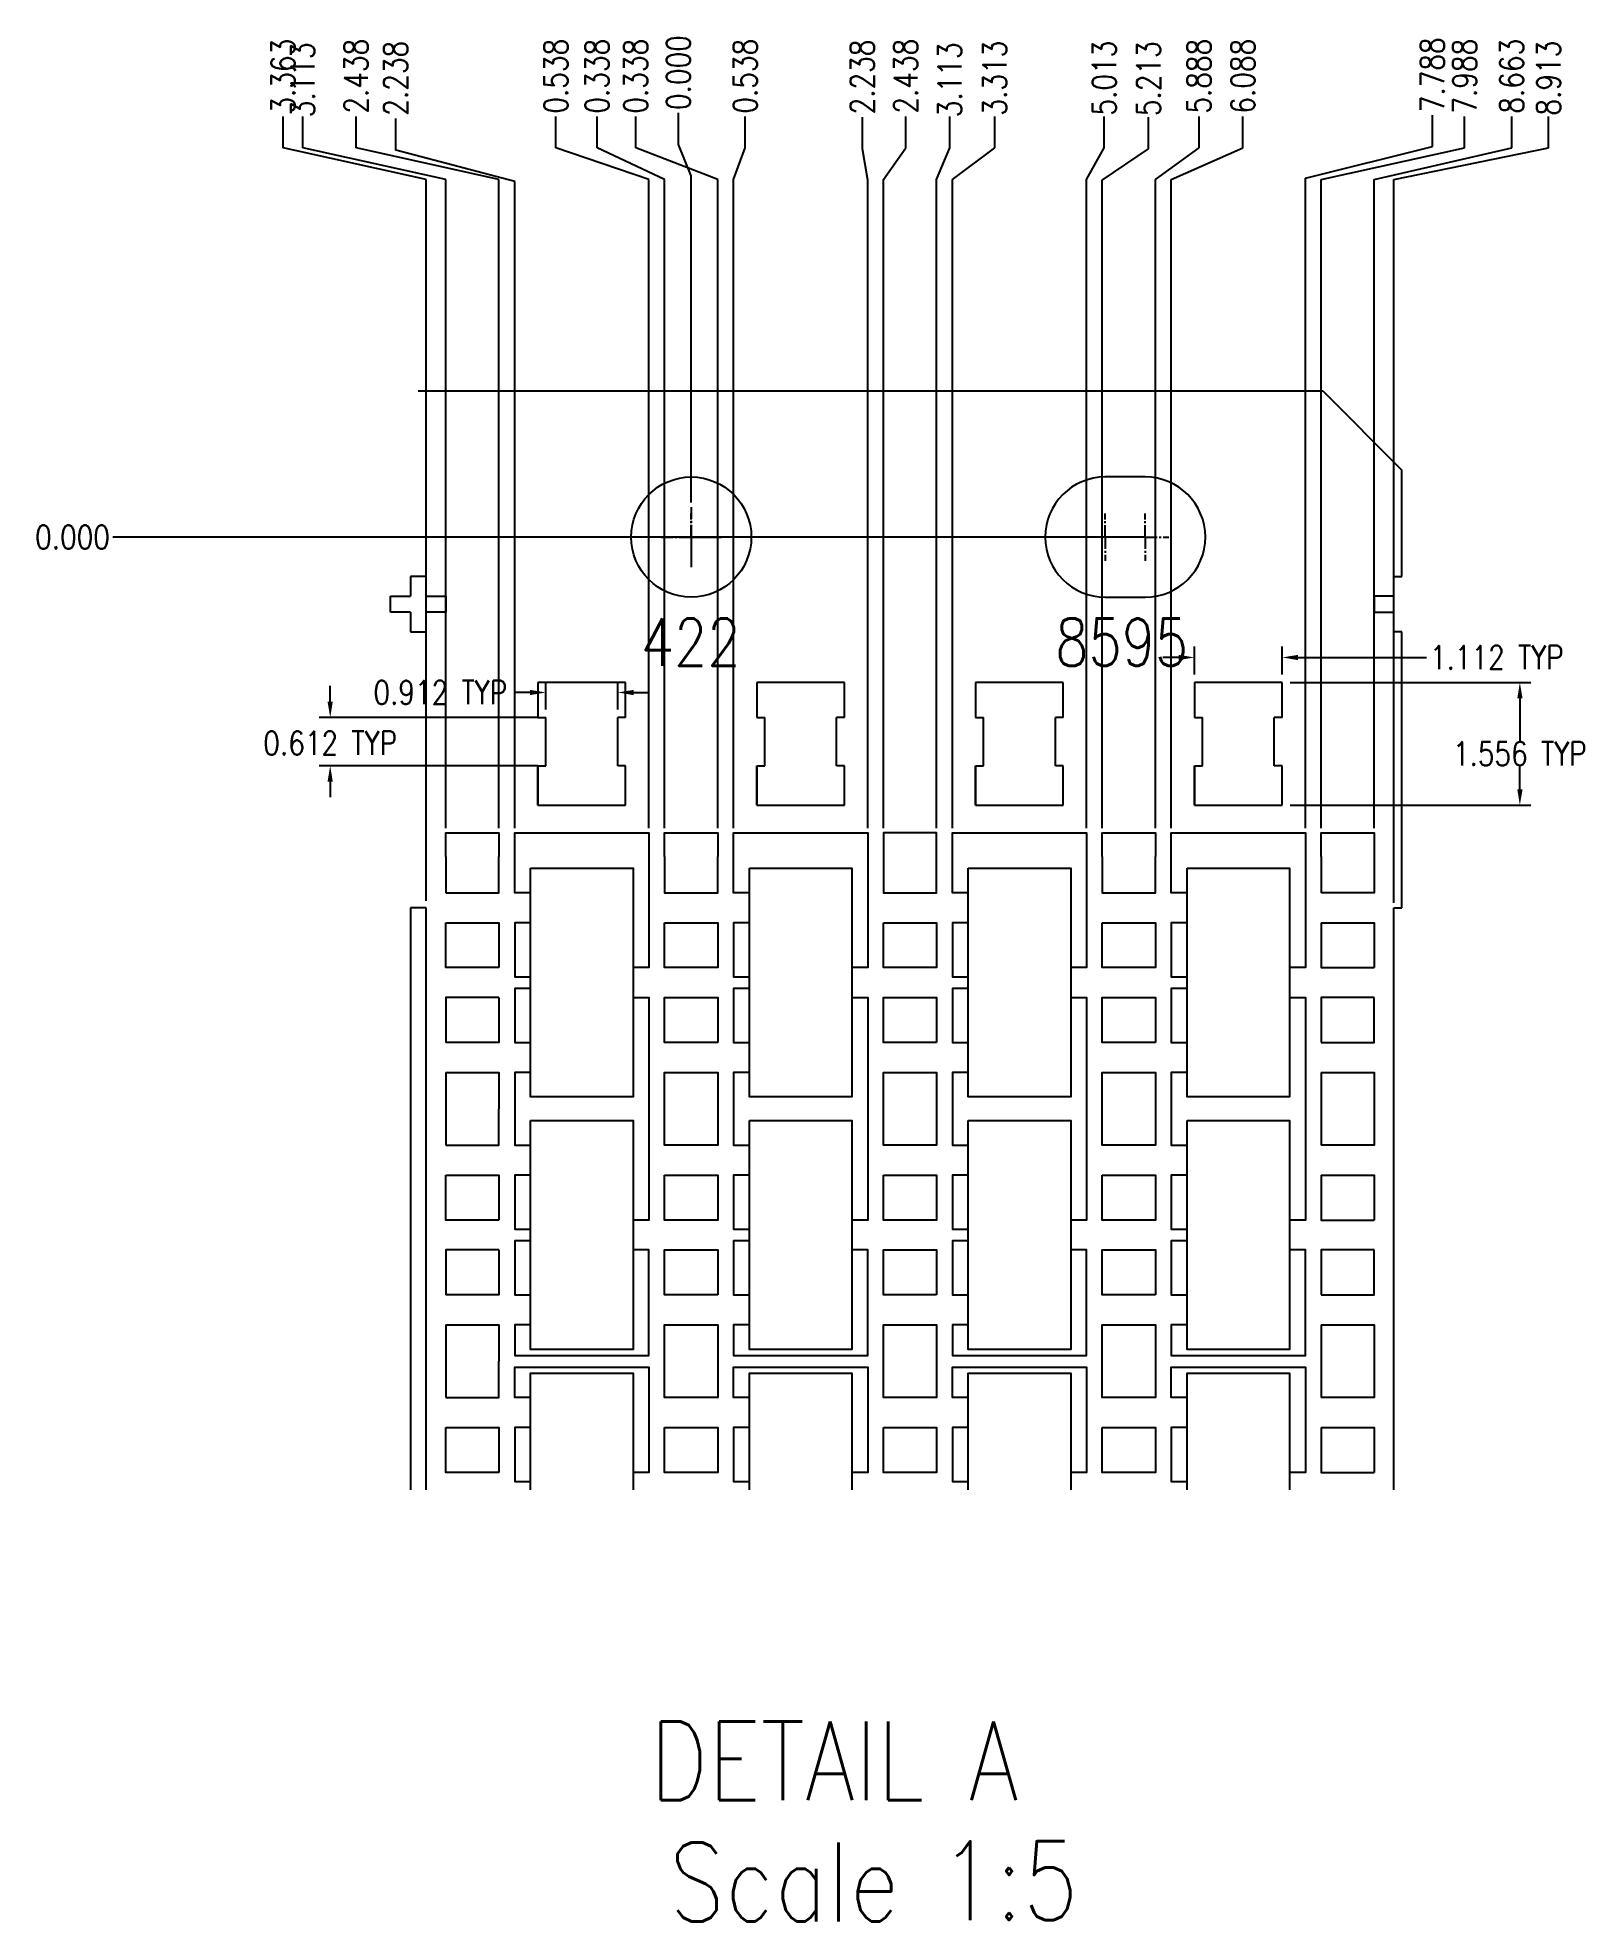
# Model space of a CAD drawing. Extents: x 462 to 560, y 443 to 563.
import ezdxf

# ---------------------------------------------------------------- set-up
doc = ezdxf.new("R2010")
doc.units = 0
doc.linetypes.add('CENTER2', pattern=[1.125, 0.75, -0.125, 0.125, -0.125])
doc.linetypes.add('HIDDEN', pattern=[0.375, 0.25, -0.125])
for name, color, linetype in [('SH-01_OBJECT', 7, 'Continuous'), ('SH-01_PKG', 5, 'HIDDEN'), ('SH-02_CENTER', 2, 'CENTER2'), ('SH-02_DIM', 4, 'Continuous'), ('SH-02_NOTES', 3, 'Continuous'), ('SH-02_OBJECT', 7, 'Continuous')]:
    doc.layers.add(name, color=color, linetype=linetype)
doc.styles.get("Standard").update_dxf_attribs({"font": 'simplex.shx', "width": 0.82})

msp = doc.modelspace()

# ---------------------------------------------------------------- linework, layer by layer
at = {"layer": 'SH-01_OBJECT'}
for p, q in [((487.96, 510.82), (487.96, 508.52)), ((487.96, 497.12), (487.96, 494.82)), ((487.96, 494.82), (487.96, 492.52)), ((487.96, 481.12), (487.96, 478.82)), ((487.96, 478.82), (487.96, 476.52))]:
    msp.add_line(p, q, dxfattribs=at)
at = {"layer": 'SH-01_OBJECT', "linetype": 'Continuous'}
for p, q in [((543.46, 510.82), (543.46, 508.52)), ((543.46, 497.12), (543.46, 492.52)), ((543.46, 481.12), (543.46, 476.52))]:
    msp.add_line(p, q, dxfattribs=at)
at = {"layer": 'SH-01_OBJECT'}
for points in [[(487.96, 510.82), (487.96, 512.32), (491.33, 512.32), (491.33, 510.82)], [(501.83, 510.82), (501.83, 512.32), (505.21, 512.32), (505.21, 510.82)], [(529.58, 510.82), (529.58, 512.32), (532.96, 512.32), (532.96, 510.82)], [(543.46, 510.82), (543.46, 512.32), (546.83, 512.32), (546.83, 508.52), (543.46, 508.52)], [(491.33, 503.77), (487.96, 503.77), (487.96, 506.62)], [(543.46, 506.62), (546.83, 506.62), (546.83, 503.77)], [(491.33, 501.87), (487.96, 501.87), (487.96, 499.02)], [(499.83, 501.87), (500.83, 501.87), (500.83, 495.19), (500.83, 494.44), (500.83, 487.77), (499.83, 487.77)], [(513.71, 501.87), (514.71, 501.87), (514.71, 495.19), (514.71, 494.44), (514.71, 487.77), (513.71, 487.77)], [(527.58, 501.87), (528.58, 501.87), (528.58, 495.19), (528.58, 494.44), (528.58, 487.77), (527.58, 487.77)], [(541.46, 501.87), (542.46, 501.87), (542.46, 495.19), (542.46, 494.44), (542.46, 487.77), (541.46, 487.77)], [(543.46, 499.02), (546.83, 499.02), (546.83, 501.87)], [(493.33, 497.12), (492.33, 497.12), (492.33, 495.19), (492.33, 494.44), (492.33, 492.52), (493.33, 492.52)], [(507.21, 497.12), (506.21, 497.12), (506.21, 495.19), (506.21, 494.44), (506.21, 492.52), (507.21, 492.52)], [(521.08, 497.12), (520.08, 497.12), (520.08, 495.19), (520.08, 494.44), (520.08, 492.52), (521.08, 492.52)], [(534.96, 497.12), (533.96, 497.12), (533.96, 495.19), (533.96, 494.44), (533.96, 492.52), (534.96, 492.52)], [(543.46, 497.12), (546.83, 497.12), (546.83, 492.52), (543.46, 492.52)], [(491.33, 487.77), (487.96, 487.77), (487.96, 490.62)], [(543.46, 490.62), (546.83, 490.62), (546.83, 487.77)], [(491.33, 485.87), (487.96, 485.87), (487.96, 483.02)], [(493.33, 481.12), (492.33, 481.12), (492.33, 479.19), (500.83, 479.19), (500.83, 485.87), (499.83, 485.87)], [(507.21, 481.12), (506.21, 481.12), (506.21, 479.19), (514.71, 479.19), (514.71, 485.87), (513.71, 485.87)], [(521.08, 481.12), (520.08, 481.12), (520.08, 479.19), (528.58, 479.19), (528.58, 485.87), (527.58, 485.87)], [(534.96, 481.12), (533.96, 481.12), (533.96, 479.19), (542.46, 479.19), (542.46, 485.87), (541.46, 485.87)], [(543.46, 483.02), (546.83, 483.02), (546.83, 485.87)], [(543.46, 481.12), (546.83, 481.12), (546.83, 476.52), (543.46, 476.52)], [(493.33, 476.52), (492.33, 476.52), (492.33, 478.44), (500.83, 478.44), (500.83, 471.77), (499.83, 471.77)], [(507.21, 476.52), (506.21, 476.52), (506.21, 478.44), (514.71, 478.44), (514.71, 471.77), (513.71, 471.77)], [(521.08, 476.52), (520.08, 476.52), (520.08, 478.44), (528.58, 478.44), (528.58, 471.77), (527.58, 471.77)], [(534.96, 476.52), (533.96, 476.52), (533.96, 478.44), (542.46, 478.44), (542.46, 471.77), (541.46, 471.77)], [(491.33, 471.77), (487.96, 471.77), (487.96, 474.62)], [(543.46, 474.62), (546.83, 474.62), (546.83, 471.77)]]:
    msp.add_lwpolyline(points, dxfattribs=at)
at = {"layer": 'SH-01_OBJECT', "linetype": 'Continuous'}
for points in [[(493.33, 508.52), (492.33, 508.52), (492.33, 510.44), (492.33, 512.32), (500.83, 512.32), (500.83, 510.44), (500.83, 503.77), (499.83, 503.77)], [(507.21, 508.52), (506.21, 508.52), (506.21, 510.44), (506.21, 512.32), (514.71, 512.32), (514.71, 510.44), (514.71, 503.77), (513.71, 503.77)], [(519.08, 510.82), (519.08, 512.32), (515.71, 512.32), (515.71, 508.52), (519.08, 508.52), (519.08, 510.82)], [(521.08, 508.52), (520.08, 508.52), (520.08, 510.44), (520.08, 512.32), (528.58, 512.32), (528.58, 510.44), (528.58, 503.77), (527.58, 503.77)], [(534.96, 508.52), (533.96, 508.52), (533.96, 510.44), (533.96, 512.32), (542.46, 512.32), (542.46, 510.44), (542.46, 503.77), (541.46, 503.77)], [(487.96, 508.52), (491.33, 508.52), (491.33, 510.82)], [(501.83, 510.82), (501.83, 508.52), (505.21, 508.52), (505.21, 510.82)], [(529.58, 510.82), (529.58, 508.52), (532.96, 508.52), (532.96, 510.82)], [(487.96, 506.62), (491.33, 506.62), (491.33, 503.77)], [(493.33, 506.62), (492.33, 506.62), (492.33, 503.19), (493.33, 503.19)], [(507.21, 506.62), (506.21, 506.62), (506.21, 503.19), (507.21, 503.19)], [(521.08, 506.62), (520.08, 506.62), (520.08, 503.19), (521.08, 503.19)], [(534.96, 506.62), (533.96, 506.62), (533.96, 503.19), (534.96, 503.19)], [(543.46, 506.62), (543.46, 503.77), (546.83, 503.77)], [(491.33, 501.87), (491.33, 499.02), (487.96, 499.02)], [(493.33, 502.44), (492.33, 502.44), (492.33, 499.02), (493.33, 499.02)], [(507.21, 502.44), (506.21, 502.44), (506.21, 499.02), (507.21, 499.02)], [(521.08, 502.44), (520.08, 502.44), (520.08, 499.02), (521.08, 499.02)], [(534.96, 502.44), (533.96, 502.44), (533.96, 499.02), (534.96, 499.02)], [(546.83, 501.87), (543.46, 501.87), (543.46, 499.02)], [(487.96, 497.12), (491.33, 497.12), (491.33, 494.82)], [(505.21, 494.82), (505.21, 492.52), (501.83, 492.52), (501.83, 497.12), (505.21, 497.12), (505.21, 494.82)], [(519.08, 494.82), (519.08, 492.52), (515.71, 492.52), (515.71, 497.12), (519.08, 497.12), (519.08, 494.82)], [(532.96, 494.82), (532.96, 492.52), (529.58, 492.52), (529.58, 497.12), (532.96, 497.12), (532.96, 494.82)], [(487.96, 492.52), (491.33, 492.52), (491.33, 494.82)], [(487.96, 490.62), (491.33, 490.62), (491.33, 487.77)], [(493.33, 490.62), (492.33, 490.62), (492.33, 487.19), (493.33, 487.19)], [(507.21, 490.62), (506.21, 490.62), (506.21, 487.19), (507.21, 487.19)], [(521.08, 490.62), (520.08, 490.62), (520.08, 487.19), (521.08, 487.19)], [(534.96, 490.62), (533.96, 490.62), (533.96, 487.19), (534.96, 487.19)], [(543.46, 490.62), (543.46, 487.77), (546.83, 487.77)], [(493.33, 486.44), (492.33, 486.44), (492.33, 483.02), (493.33, 483.02)], [(507.21, 486.44), (506.21, 486.44), (506.21, 483.02), (507.21, 483.02)], [(521.08, 486.44), (520.08, 486.44), (520.08, 483.02), (521.08, 483.02)], [(534.96, 486.44), (533.96, 486.44), (533.96, 483.02), (534.96, 483.02)], [(491.33, 485.87), (491.33, 483.02), (487.96, 483.02)], [(546.83, 485.87), (543.46, 485.87), (543.46, 483.02)], [(487.96, 481.12), (491.33, 481.12), (491.33, 478.82)], [(505.21, 478.82), (505.21, 476.52), (501.83, 476.52), (501.83, 481.12), (505.21, 481.12), (505.21, 478.82)], [(519.08, 478.82), (519.08, 476.52), (515.71, 476.52), (515.71, 481.12), (519.08, 481.12), (519.08, 478.82)], [(532.96, 478.82), (532.96, 476.52), (529.58, 476.52), (529.58, 481.12), (532.96, 481.12), (532.96, 478.82)], [(487.96, 476.52), (491.33, 476.52), (491.33, 478.82)], [(487.96, 474.62), (491.33, 474.62), (491.33, 471.77)], [(493.33, 474.62), (492.33, 474.62), (492.33, 471.19), (493.33, 471.19)], [(507.21, 474.62), (506.21, 474.62), (506.21, 471.19), (507.21, 471.19)], [(521.08, 474.62), (520.08, 474.62), (520.08, 471.19), (521.08, 471.19)], [(534.96, 474.62), (533.96, 474.62), (533.96, 471.19), (534.96, 471.19)], [(543.46, 474.62), (543.46, 471.77), (546.83, 471.77)]]:
    msp.add_lwpolyline(points, dxfattribs=at)
for points in [[(501.83, 506.62), (505.21, 506.62), (505.21, 503.77), (501.83, 503.77)], [(515.71, 506.62), (519.08, 506.62), (519.08, 503.77), (515.71, 503.77)], [(529.58, 506.62), (532.96, 506.62), (532.96, 503.77), (529.58, 503.77)], [(505.21, 499.02), (501.83, 499.02), (501.83, 501.87), (505.21, 501.87)], [(519.08, 499.02), (515.71, 499.02), (515.71, 501.87), (519.08, 501.87)], [(532.96, 499.02), (529.58, 499.02), (529.58, 501.87), (532.96, 501.87)], [(501.83, 490.62), (505.21, 490.62), (505.21, 487.77), (501.83, 487.77)], [(515.71, 490.62), (519.08, 490.62), (519.08, 487.77), (515.71, 487.77)], [(529.58, 490.62), (532.96, 490.62), (532.96, 487.77), (529.58, 487.77)], [(505.21, 483.02), (501.83, 483.02), (501.83, 485.87), (505.21, 485.87)], [(519.08, 483.02), (515.71, 483.02), (515.71, 485.87), (519.08, 485.87)], [(532.96, 483.02), (529.58, 483.02), (529.58, 485.87), (532.96, 485.87)], [(501.83, 474.62), (505.21, 474.62), (505.21, 471.77), (501.83, 471.77)], [(515.71, 474.62), (519.08, 474.62), (519.08, 471.77), (515.71, 471.77)], [(529.58, 474.62), (532.96, 474.62), (532.96, 471.77), (529.58, 471.77)]]:
    msp.add_lwpolyline(points, close=True, dxfattribs=at)
at = {"layer": 'SH-01_PKG', "linetype": 'Continuous'}
for points in [[(493.33, 510.07), (499.83, 510.07), (499.83, 495.57), (493.33, 495.57)], [(507.21, 510.07), (513.71, 510.07), (513.71, 495.57), (507.21, 495.57)], [(521.08, 510.07), (527.58, 510.07), (527.58, 495.57), (521.08, 495.57)], [(534.96, 510.07), (541.46, 510.07), (541.46, 495.57), (534.96, 495.57)], [(493.33, 494.07), (499.83, 494.07), (499.83, 479.57), (493.33, 479.57)], [(507.21, 494.07), (513.71, 494.07), (513.71, 479.57), (507.21, 479.57)], [(521.08, 494.07), (527.58, 494.07), (527.58, 479.57), (521.08, 479.57)], [(534.96, 494.07), (541.46, 494.07), (541.46, 479.57), (534.96, 479.57)]]:
    msp.add_lwpolyline(points, close=True, dxfattribs=at)
for points in [[(493.33, 470.66), (493.33, 478.07), (499.83, 478.07), (499.83, 470.66)], [(507.21, 470.66), (507.21, 478.07), (513.71, 478.07), (513.71, 470.66)], [(521.08, 470.66), (521.08, 478.07), (527.58, 478.07), (527.58, 470.66)], [(534.96, 470.66), (534.96, 478.07), (541.46, 478.07), (541.46, 470.66)]]:
    msp.add_lwpolyline(points, dxfattribs=at)
at = {"layer": 'SH-02_CENTER'}
for p, q in [((503.52, 532.97), (503.52, 529.16)), ((503.52, 532.97), (503.52, 529.16)), ((503.52, 531.07), (503.52, 532.57)), ((529.77, 531.07), (529.77, 532.57)), ((532.31, 531.07), (532.31, 532.57)), ((501.61, 531.07), (505.42, 531.07)), ((501.61, 531.07), (505.42, 531.07)), ((503.52, 531.07), (502.02, 531.07)), ((503.52, 531.07), (505.02, 531.07)), ((503.52, 531.07), (503.52, 529.57)), ((529.77, 531.07), (528.27, 531.07)), ((529.77, 531.07), (529.77, 529.57)), ((531.27, 531.07), (529.77, 531.07)), ((532.31, 531.07), (530.81, 531.07)), ((532.31, 531.07), (532.31, 529.57)), ((532.31, 531.07), (533.81, 531.07))]:
    msp.add_line(p, q, dxfattribs=at)
at = {"layer": 'SH-02_DIM', "linetype": 'Continuous'}
for p, q in [((477.64, 555.74), (477.64, 557.74)), ((478.89, 555.74), (478.89, 557.74)), ((482.27, 555.74), (482.27, 557.74)), ((494.94, 555.74), (494.94, 557.74)), ((497.55, 555.74), (497.55, 557.74)), ((500, 555.74), (500, 557.74)), ((502.71, 555.97), (502.71, 557.97)), ((506.94, 555.74), (506.94, 557.74)), ((517.12, 555.74), (517.12, 557.74)), ((519.91, 555.74), (519.91, 557.74)), ((522.76, 555.74), (522.76, 557.74)), ((529.71, 555.74), (529.71, 557.74)), ((535.72, 555.74), (535.72, 557.74)), ((538.5, 555.74), (538.5, 557.74)), ((550.52, 555.83), (550.52, 557.83)), ((552.56, 555.74), (552.56, 557.74)), ((555.55, 555.74), (555.55, 557.74)), ((557.88, 555.74), (557.88, 557.74)), ((484.78, 555.61), (484.78, 557.61)), ((514.37, 555.69), (514.37, 557.69)), ((532.52, 555.69), (532.52, 557.69)), ((486.71, 553.74), (477.64, 555.74)), ((487.96, 553.74), (478.89, 555.74)), ((491.33, 553.74), (482.27, 555.74)), ((492.33, 553.61), (484.78, 555.61)), ((500.83, 553.74), (494.94, 555.74)), ((501.83, 553.74), (497.55, 555.74)), ((505.21, 553.74), (500, 555.74)), ((503.52, 553.97), (502.71, 555.97)), ((506.21, 553.74), (506.94, 555.74)), ((514.71, 553.69), (514.37, 555.69)), ((515.71, 553.74), (517.12, 555.74)), ((519.08, 553.74), (519.91, 555.74)), ((520.08, 553.74), (522.76, 555.74)), ((528.58, 553.74), (529.71, 555.74)), ((529.58, 553.69), (532.52, 555.69)), ((532.96, 553.74), (535.72, 555.74)), ((533.96, 553.74), (538.5, 555.74)), ((542.46, 553.83), (550.52, 555.83)), ((543.46, 553.74), (552.56, 555.74)), ((546.83, 553.74), (555.55, 555.74)), ((548.08, 553.74), (557.88, 555.74)), ((486.71, 508), (486.71, 553.74)), ((487.96, 512.62), (487.96, 553.74)), ((491.33, 512.62), (491.33, 553.74)), ((492.33, 512.62), (492.33, 553.61)), ((500.83, 512.62), (500.83, 553.74)), ((501.83, 512.62), (501.83, 553.74)), ((503.52, 533.27), (503.52, 553.97)), ((505.21, 512.62), (505.21, 553.74)), ((506.21, 512.62), (506.21, 553.74)), ((514.71, 512.62), (514.71, 553.69)), ((515.71, 512.62), (515.71, 553.74)), ((519.08, 512.62), (519.08, 553.74)), ((520.08, 512.62), (520.08, 553.74)), ((528.58, 512.62), (528.58, 553.74)), ((529.58, 512.62), (529.58, 553.69)), ((532.96, 512.62), (532.96, 553.74)), ((533.96, 512.62), (533.96, 553.74)), ((542.46, 512.62), (542.46, 553.83)), ((543.46, 512.62), (543.46, 553.74)), ((546.83, 512.62), (546.83, 553.74)), ((548.08, 507.87), (548.08, 553.74)), ((532.01, 531.07), (466.84, 531.07))]:
    msp.add_line(p, q, dxfattribs=at)
at = {"layer": 'SH-02_DIM'}
for p, q in [((534.43, 523.44), (533.43, 523.44)), ((535.43, 522.35), (535.43, 524.14)), ((540.99, 522.35), (540.99, 524.14)), ((541.99, 523.44), (550.15, 523.44)), ((494.3, 520.13), (494.3, 521.92)), ((498.86, 520.13), (498.86, 521.92)), ((480.63, 520.63), (480.63, 521.63)), ((493.3, 521.22), (492.3, 521.22)), ((499.86, 521.22), (500.86, 521.22)), ((541.49, 521.85), (556.76, 521.85)), ((556.06, 520.85), (556.06, 518.18)), ((493.8, 519.63), (479.93, 519.63)), ((493.8, 516.57), (479.93, 516.57)), ((556.06, 515.07), (556.06, 516.5)), ((480.63, 515.57), (480.63, 514.57)), ((541.49, 514.07), (556.76, 514.07))]:
    msp.add_line(p, q, dxfattribs=at)
for points in [[(534.43, 523.6), (534.43, 523.27), (535.43, 523.44)], [(541.99, 523.6), (541.99, 523.27), (540.99, 523.44)], [(493.3, 521.38), (493.3, 521.05), (494.3, 521.22)], [(499.86, 521.38), (499.86, 521.05), (498.86, 521.22)], [(555.9, 520.85), (556.23, 520.85), (556.06, 521.85)], [(480.46, 520.63), (480.79, 520.63), (480.63, 519.63)], [(480.46, 515.57), (480.79, 515.57), (480.63, 516.57)], [(555.9, 515.07), (556.23, 515.07), (556.06, 514.07)]]:
    msp.add_solid(points, dxfattribs=at)
at = {"layer": 'SH-02_OBJECT'}
for p, q in [((543.58, 540.32), (486.21, 540.32)), ((543.58, 540.32), (548.58, 535.32)), ((548.58, 528.57), (548.58, 535.32)), ((548.58, 507.57), (548.58, 525.07)), ((499.36, 521.85), (493.8, 521.85)), ((493.8, 521.85), (493.8, 519.63)), ((499.36, 519.63), (499.36, 521.85)), ((513.24, 521.85), (507.68, 521.85)), ((507.68, 521.85), (507.68, 519.63)), ((513.24, 519.63), (513.24, 521.85)), ((527.11, 521.85), (521.55, 521.85)), ((521.55, 521.85), (521.55, 519.63)), ((527.11, 519.63), (527.11, 521.85)), ((540.99, 521.85), (535.43, 521.85)), ((535.43, 521.85), (535.43, 519.63)), ((540.99, 519.63), (540.99, 521.85)), ((493.8, 516.57), (493.8, 514.07)), ((499.36, 514.07), (499.36, 516.57)), ((507.68, 516.57), (507.68, 514.07)), ((513.24, 514.07), (513.24, 516.57)), ((521.55, 516.57), (521.55, 514.07)), ((527.11, 514.07), (527.11, 516.57)), ((535.43, 516.57), (535.43, 514.07)), ((540.99, 514.07), (540.99, 516.57)), ((493.8, 514.07), (499.36, 514.07)), ((507.68, 514.07), (513.24, 514.07)), ((521.55, 514.07), (527.11, 514.07)), ((535.43, 514.07), (540.99, 514.07)), ((487.96, 512.32), (491.33, 512.32)), ((486.71, 507.57), (485.71, 507.57)), ((485.71, 507.57), (485.71, 470.66)), ((486.71, 470.66), (486.71, 507.57)), ((548.08, 470.66), (548.08, 507.57)), ((548.08, 507.57), (548.58, 507.57))]:
    msp.add_line(p, q, dxfattribs=at)
at = {"layer": 'SH-02_OBJECT', "linetype": 'Continuous'}
for p, q in [((532.31, 534.88), (529.77, 534.88)), ((486.71, 528.57), (485.71, 528.57)), ((485.71, 528.57), (485.71, 527.32)), ((486.71, 527.32), (486.71, 528.57)), ((548.08, 527.32), (548.08, 528.57)), ((548.08, 528.57), (548.58, 528.57)), ((484.46, 526.32), (484.46, 527.32)), ((484.46, 527.32), (485.71, 527.32)), ((486.71, 527.32), (487.96, 527.32)), ((487.96, 527.32), (487.96, 526.32)), ((529.77, 527.26), (532.31, 527.26)), ((548.08, 527.32), (546.83, 527.32)), ((546.83, 527.32), (546.83, 526.32)), ((485.71, 526.32), (484.46, 526.32)), ((485.71, 526.32), (485.71, 525.07)), ((486.71, 525.07), (486.71, 526.32)), ((487.96, 526.32), (486.71, 526.32)), ((546.83, 526.32), (548.08, 526.32)), ((548.08, 525.07), (548.08, 526.32)), ((485.71, 525.07), (486.71, 525.07)), ((548.58, 525.07), (548.08, 525.07)), ((493.8, 519.63), (494.3, 519.63)), ((494.3, 516.57), (494.3, 519.63)), ((498.86, 516.57), (498.86, 519.63)), ((499.36, 519.63), (498.86, 519.63)), ((507.68, 519.63), (508.18, 519.63)), ((508.18, 516.57), (508.18, 519.63)), ((512.74, 516.57), (512.74, 519.63)), ((513.24, 519.63), (512.74, 519.63)), ((521.55, 519.63), (522.05, 519.63)), ((522.05, 516.57), (522.05, 519.63)), ((526.61, 516.57), (526.61, 519.63)), ((527.11, 519.63), (526.61, 519.63)), ((535.43, 519.63), (535.93, 519.63)), ((535.93, 516.57), (535.93, 519.63)), ((540.49, 516.57), (540.49, 519.63)), ((540.99, 519.63), (540.49, 519.63)), ((493.8, 514.07), (493.8, 516.57)), ((493.8, 516.57), (494.3, 516.57)), ((499.36, 516.57), (498.86, 516.57)), ((507.68, 514.07), (507.68, 516.57)), ((507.68, 516.57), (508.18, 516.57)), ((513.24, 516.57), (512.74, 516.57)), ((521.55, 514.07), (521.55, 516.57)), ((521.55, 516.57), (522.05, 516.57)), ((527.11, 516.57), (526.61, 516.57)), ((535.43, 514.07), (535.43, 516.57)), ((535.43, 516.57), (535.93, 516.57)), ((540.99, 516.57), (540.49, 516.57))]:
    msp.add_line(p, q, dxfattribs=at)
msp.add_circle((503.52, 531.07), 3.81, dxfattribs=at)
for centre, start, end in [((529.77, 531.07), 90, 270), ((532.31, 531.07), 270, 90)]:
    msp.add_arc(centre, 3.81, start, end, dxfattribs=at)

# ---------------------------------------------------------------- texts
at = {"layer": 'SH-02_DIM', "linetype": 'Continuous', "char_height": 1.5, "attachment_point": 5, "rotation": 90}
for s, insert in [('\\A1;0.000', (502.71, 560.52)), ('\\A1;7.788', (550.52, 560.38)), ('\\A1;3.363', (477.64, 560.29)), ('\\A1;3.113', (478.89, 560.06)), ('\\A1;2.438', (482.27, 560.29)), ('\\A1;2.238', (484.78, 560.16)), ('\\A1;0.538', (494.94, 560.29)), ('\\A1;0.338', (497.55, 560.29)), ('\\A1;0.338', (500, 560.29)), ('\\A1;0.538', (506.94, 560.29)), ('\\A1;2.238', (514.37, 560.24)), ('\\A1;2.438', (517.12, 560.29)), ('\\A1;3.113', (519.91, 560.06)), ('\\A1;3.313', (522.76, 560.17)), ('\\A1;5.013', (529.71, 560.17)), ('\\A1;5.213', (532.52, 560.13)), ('\\A1;5.888', (535.72, 560.29)), ('\\A1;6.088', (538.5, 560.29)), ('\\A1;7.988', (552.56, 560.29)), ('\\A1;8.663', (555.55, 560.29)), ('\\A1;8.913', (557.88, 560.17))]:
    msp.add_mtext(s, dxfattribs=dict(at, insert=insert))
at = {"layer": 'SH-02_DIM', "linetype": 'Continuous', "insert": (464.29, 531.07), "char_height": 1.5, "attachment_point": 5}
msp.add_mtext('\\A1;0.000', dxfattribs=at)
at = {"layer": 'SH-02_DIM', "char_height": 1.5, "attachment_point": 5}
for s, insert in [('\\A1;1.112 TYP', (554.6, 523.44)), ('\\A1;0.912 TYP', (487.61, 521.22)), ('\\A1;0.612 TYP', (480.63, 518.01)), ('\\A1;1.556 TYP', (556.06, 517.34))]:
    msp.add_mtext(s, dxfattribs=dict(at, insert=insert))
at = {"layer": 'SH-02_NOTES', "width": 0.82}
for s, p in [('DETAIL A', (500.9, 450.98)), ('Scale', (502.13, 443.3)), ('1:5', (519.28, 443.38))]:
    msp.add_text(s, height=5, dxfattribs=at).set_placement(p)
at = {"layer": 'SH-02_OBJECT', "linetype": 'Continuous', "width": 0.82}
for s, p in [('422', (500.32, 522.91)), ('8595', (526.6, 522.91))]:
    msp.add_text(s, height=3, dxfattribs=at).set_placement(p)

doc.saveas('drawing.dxf')
